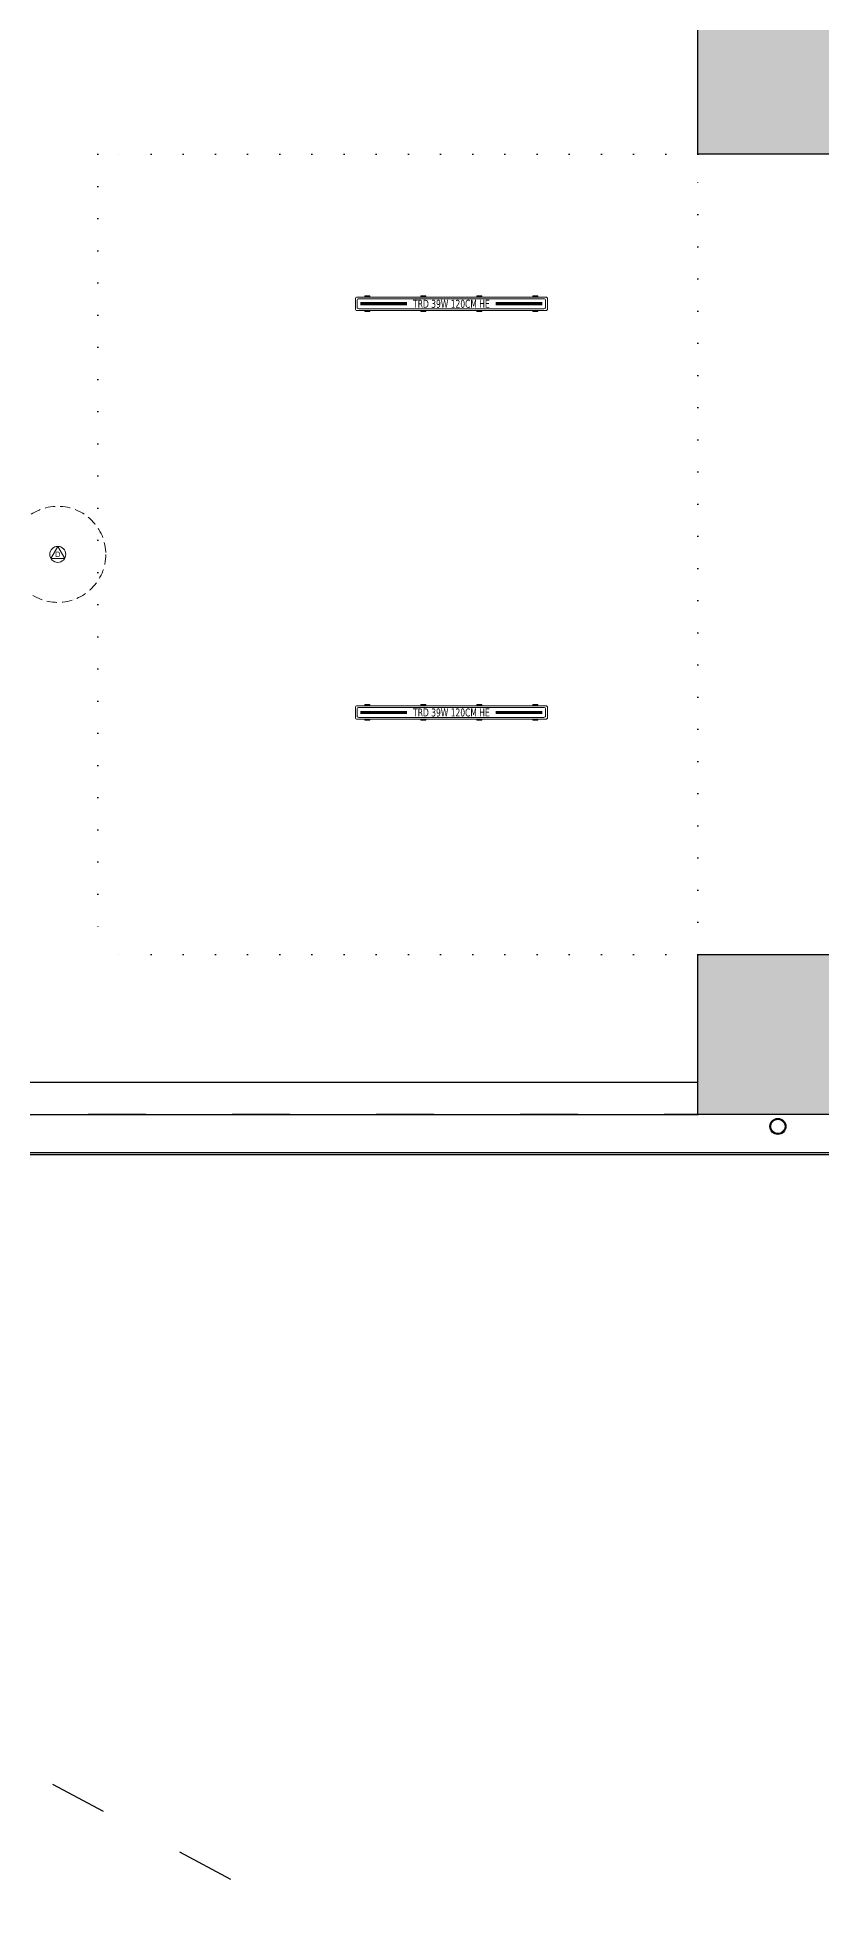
# Model space of a CAD drawing. Header units: centimetres. Extents: x 405564 to 502064, y 46284 to 60634.
# Drawn here: x 421037 to 421527, y 53944 to 55106 of the extents above; entities that cross this region are included whole.
import ezdxf
from ezdxf.enums import TextEntityAlignment as Align

# ---------------------------------------------------------------- set-up
doc = ezdxf.new("R2010")
doc.units = ezdxf.units.CM
for name, pattern in [('ACAD_ISO03W100', [30, 12, -18]), ('ACAD_ISO07W100', [3, 0, -3]), ('DOT', [0.25, 0, -0.25]), ('HIDDEN', [9.525, 6.35, -3.175])]:
    doc.linetypes.add(name, pattern=pattern)
doc.layers.get('0').update_dxf_attribs({"color": 8, "lineweight": 9})
doc.layers.add('0-KRCN-AYDINLATMA-130426', color=8, linetype='Continuous', lineweight=9)
doc.layers.add('0-KRCN-MİMARİ-220526', color=8, linetype='Continuous', lineweight=9)
for name, color, linetype in [('AS_DOS_TERAS_UST', 8, 'ACAD_ISO07W100'), ('AS_DUV_CIMENTO ESASLI PANEL CEPHE KAPLAMASI', 8, 'Continuous'), ('AS_DUV_GAZBETON', 8, 'Continuous'), ('AS_TA_BETONARME', 5, 'Continuous'), ('AS_TA_TARAMA', 8, 'Continuous'), ('AS_TES_SUZGEC', 171, 'Continuous'), ('AS_YAZI_EGIM', 8, 'Continuous')]:
    doc.layers.add(name, color=color, linetype=linetype)
doc.styles.add('2', font='arial.ttf', dxfattribs={"width": 0.9, "height": 200})
doc.styles.add('TAHOMA', font='tahoma.ttf')

# ---------------------------------------------------------------- blocks, each defined once
blk = doc.blocks.new('TRD 39W 120CM ELP')
at = {"layer": '0-KRCN-AYDINLATMA-130426'}
h = blk.add_hatch(color=256, dxfattribs=at)
h.dxf.hatch_style = 1
h.paths.add_polyline_path([(-54.3, 4.2), (-51.2, 4.2), (-51.2, 4.9), (-54.3, 4.9)])
h = blk.add_hatch(color=256, dxfattribs=at)
h.dxf.hatch_style = 1
h.paths.add_polyline_path([(-19.3, 4.2), (-16.2, 4.2), (-16.2, 4.9), (-19.3, 4.9)])
h = blk.add_hatch(color=256, dxfattribs=at)
h.dxf.hatch_style = 1
h.paths.add_polyline_path([(15.7, 4.2), (18.8, 4.2), (18.8, 4.9), (15.7, 4.9)])
h = blk.add_hatch(color=256, dxfattribs=at)
h.dxf.hatch_style = 1
h.paths.add_polyline_path([(50.7, 4.2), (53.8, 4.2), (53.8, 4.9), (50.7, 4.9)])
h = blk.add_hatch(color=256, dxfattribs=at)
h.dxf.hatch_style = 1
h.paths.add_polyline_path([(-54.3, -4.2), (-51.2, -4.2), (-51.2, -4.9), (-54.3, -4.9)])
h = blk.add_hatch(color=256, dxfattribs=at)
h.dxf.hatch_style = 1
h.paths.add_polyline_path([(-19.3, -4.2), (-16.2, -4.2), (-16.2, -4.9), (-19.3, -4.9)])
h = blk.add_hatch(color=256, dxfattribs=at)
h.dxf.hatch_style = 1
h.paths.add_polyline_path([(15.7, -4.2), (18.8, -4.2), (18.8, -4.9), (15.7, -4.9)])
h = blk.add_hatch(color=256, dxfattribs=at)
h.dxf.hatch_style = 1
h.paths.add_polyline_path([(50.7, -4.2), (53.8, -4.2), (53.8, -4.9), (50.7, -4.9)])
for points in [[(-59.2, 4.2), (58.8, 4.2, -0.414214), (59.8, 3.2), (59.8, -3.2, -0.414214), (58.8, -4.2), (-59.2, -4.2, -0.414214), (-60.2, -3.2), (-60.2, 3.2, -0.414214)], [(-58.1, 3.1), (57.6, 3.1, -0.414214), (58.6, 2.1), (58.6, -2.1, -0.414214), (57.6, -3.1), (-58.1, -3.1, -0.414214), (-59.1, -2.1), (-59.1, 2.1, -0.414214)]]:
    blk.add_lwpolyline(points, format="xyb", close=True, dxfattribs=at)
at = {"layer": '0-KRCN-AYDINLATMA-130426', "const_width": 2, "elevation": 1}
for points in [[(-57.1, 0), (-28, 0)], [(27.5, 0), (56.6, 0)]]:
    blk.add_lwpolyline(points, dxfattribs=at)
at = {"layer": '0-KRCN-AYDINLATMA-130426'}
for points in [[(-54.3, 4.2), (-51.2, 4.2), (-51.2, 4.9), (-54.3, 4.9)], [(-19.3, 4.2), (-16.2, 4.2), (-16.2, 4.9), (-19.3, 4.9)], [(15.7, 4.2), (18.8, 4.2), (18.8, 4.9), (15.7, 4.9)], [(50.7, 4.2), (53.8, 4.2), (53.8, 4.9), (50.7, 4.9)], [(-54.3, -4.2), (-51.2, -4.2), (-51.2, -4.9), (-54.3, -4.9)], [(-19.3, -4.2), (-16.2, -4.2), (-16.2, -4.9), (-19.3, -4.9)], [(15.7, -4.2), (18.8, -4.2), (18.8, -4.9), (15.7, -4.9)], [(50.7, -4.2), (53.8, -4.2), (53.8, -4.9), (50.7, -4.9)]]:
    blk.add_lwpolyline(points, close=True, dxfattribs=at)
at = {"layer": '0-KRCN-AYDINLATMA-130426', "ltscale": 60, "style": 'TAHOMA', "width": 0.8}
blk.add_text('TRD 39W 120CM HE', height=5, dxfattribs=at).set_placement((-0.2, 0), align=Align.MIDDLE_CENTER)
blk = doc.blocks.new('KD')
at = {"layer": '0-KRCN-AYDINLATMA-130426'}
for p, q in [((0, 5), (-4.3, -2.5)), ((4.3, -2.5), (0, 5)), ((4.3, -2.5), (-4.3, -2.5))]:
    blk.add_line(p, q, dxfattribs=at)
at = {"layer": '0-KRCN-AYDINLATMA-130426', "linetype": 'HIDDEN'}
blk.add_circle((0, 0), 30, dxfattribs=at)
at = {"layer": '0-KRCN-AYDINLATMA-130426'}
blk.add_circle((0, 0), 5, dxfattribs=at)
at = {"layer": '0-KRCN-AYDINLATMA-130426', "style": '2'}
blk.add_text('D', height=3.36, dxfattribs=at).set_placement((0, 0), align=Align.MIDDLE_CENTER)
blk = doc.blocks.new('G$C4A951D59')
at = {"layer": '0-KRCN-AYDINLATMA-130426'}
for name, p in [('TRD 39W 120CM ELP', (15731.9, 7805.1)), ('KD', (15485.7, 7648.5)), ('TRD 39W 120CM ELP', (15731.9, 7549.7))]:
    blk.add_blockref(name, p, dxfattribs=at)
blk = doc.blocks.new('catı yagmur inis tip')
at = {"linetype": 'ByBlock'}
for radius in [5, 4.5]:
    blk.add_circle((0, 0), radius, dxfattribs=at)
blk = doc.blocks.new('A$C6A10209E')
at = {"layer": 'AS_TA_TARAMA'}
h = blk.add_hatch(dxfattribs=at)
h.set_pattern_fill('ANSI33', color=256, scale=2, angle=105)
h.set_pattern_definition([(150, (5135.68, -3851.454), (-6.35, -10.998523), []), (150, (5133.355, -3842.78), (-6.35, -10.998523), [6.35, -3.175])])
h.paths.add_polyline_path([(16785.7, -6101.5), (16885.7, -6101.5), (16885.7, -6201.5), (16785.7, -6201.5)])
h.paths.add_polyline_path([(15885.7, -6101.5), (15985.7, -6101.5), (15985.7, -6201.5), (15885.7, -6201.5)])
h.paths.add_polyline_path([(14985.7, -6101.5), (15085.7, -6101.5), (15085.7, -6201.5), (14985.7, -6201.5)])
h.paths.add_polyline_path([(18485.7, -5501.5), (18585.7, -5501.5), (18585.7, -5601.5), (18485.7, -5601.5)])
h.paths.add_polyline_path([(17685.7, -5501.5), (17785.7, -5501.5), (17785.7, -5601.5), (17685.7, -5601.5)])
h.paths.add_polyline_path([(16785.7, -5501.5), (16885.7, -5501.5), (16885.7, -5601.5), (16785.7, -5601.5)])
h.paths.add_polyline_path([(15885.7, -5501.5), (15985.7, -5501.5), (15985.7, -5601.5), (15885.7, -5601.5)])
h.paths.add_polyline_path([(14985.7, -5501.5), (15085.7, -5501.5), (15085.7, -5601.5), (14985.7, -5601.5)])
h.paths.add_polyline_path([(17685.7, -4501.5), (17785.7, -4501.5), (17785.7, -4601.5), (17685.7, -4601.5)])
h.paths.add_polyline_path([(16785.7, -4501.5), (16885.7, -4501.5), (16885.7, -4601.5), (16785.7, -4601.5)])
h.paths.add_polyline_path([(15885.7, -4501.5), (15985.7, -4501.5), (15985.7, -4601.5), (15885.7, -4601.5)])
h.paths.add_polyline_path([(14985.7, -4501.5), (15085.7, -4501.5), (15085.7, -4601.5), (14985.7, -4601.5)])
h.paths.add_polyline_path([(13440.7, -5171.5), (14160.7, -5171.5), (14160.7, -5601.5), (13620.7, -5601.5), (13620.7, -5551.5), (14110.7, -5551.5), (14110.7, -5221.5), (13440.7, -5221.5)])
h.paths.add_polyline_path([(13285.7, -5171.5), (13285.7, -5221.5), (13235.7, -5221.5), (13235.7, -5551.5), (13285.7, -5551.5), (13285.7, -5601.5), (13185.7, -5601.5), (13185.7, -5171.5)])
h.paths.add_polyline_path([(18925.7, -5036.5), (18975.7, -5036.5), (18975.7, -4501.5), (18535.7, -4501.5), (18535.7, -3851.5), (18925.7, -3851.5), (18925.7, -4351.5), (18975.7, -4351.5), (18975.7, -3801.5), (18485.7, -3801.5), (18485.7, -5036.5), (18535.7, -5036.5), (18535.7, -4551.5), (18925.7, -4551.5)])
at = {"layer": 'AS_DOS_TERAS_UST', "linetype": 'DOT', "ltscale": 80}
for p, q in [((15510.7, -5601.5), (15510.7, -6101.5)), ((15885.7, -5601.5), (15510.7, -5601.5)), ((15885.7, -6101.5), (15885.7, -5601.5)), ((15885.7, -6101.5), (15510.7, -6101.5)), ((15885.7, -6201.5), (15085.7, -6201.5))]:
    blk.add_line(p, q, dxfattribs=at)
at = {"layer": 'AS_DUV_CIMENTO ESASLI PANEL CEPHE KAPLAMASI'}
for points in [[(15040.7, -5991.5), (14960.7, -5991.5), (14960.7, -6226.5), (16910.7, -6226.5), (16910.7, -5626.5), (18590.7, -5626.5), (18590.7, -5546.5), (18605.7, -5546.5)], [(15041.9, -5992.7), (14961.9, -5992.7), (14961.9, -6225.2), (16909.4, -6225.2), (16909.4, -5625.2), (18589.4, -5625.2), (18589.4, -5545.2), (18605.7, -5545.2)]]:
    blk.add_lwpolyline(points, dxfattribs=at)
at = {"layer": 'AS_DUV_GAZBETON'}
blk.add_lwpolyline([(15085.7, -6181.5), (15085.7, -6201.5), (15885.7, -6201.5), (15885.7, -6181.5)], close=True, dxfattribs=at)
at = {"layer": 'AS_TA_BETONARME'}
for points in [[(15885.7, -5501.5), (15985.7, -5501.5), (15985.7, -5601.5), (15885.7, -5601.5)], [(15885.7, -6101.5), (15985.7, -6101.5), (15985.7, -6201.5), (15885.7, -6201.5)]]:
    blk.add_lwpolyline(points, close=True, dxfattribs=at)
at = {"layer": 'AS_YAZI_EGIM', "linetype": 'ACAD_ISO03W100', "ltscale": 3}
blk.add_lwpolyline([(14985.7, -6201.5), (14985.7, -5191.5), (14580.7, -5191.5), (14161.7, -5191.5), (14160.7, -5601.5), (14095.7, -5601.5), (14095.7, -6891.5), (15990.7, -6891.5), (15990.7, -6201.5)], close=True, dxfattribs=at)
blk.add_lwpolyline([(15990.7, -6891.5), (14885.7, -6301.5), (14985.7, -6201.5)], dxfattribs=at)
at = {"layer": 'AS_TES_SUZGEC'}
blk.add_blockref('catı yagmur inis tip', (15935.7, -6209), dxfattribs=at)

msp = doc.modelspace()

# ---------------------------------------------------------------- block references
at = {"layer": '0-KRCN-AYDINLATMA-130426'}
msp.add_blockref('G$C4A951D59', (405564.1, 47134), dxfattribs=at)

# ---------------------------------------------------------------- next in the draw order: block references
at = {"layer": '0-KRCN-MİMARİ-220526'}
msp.add_blockref('A$C6A10209E', (405564.1, 60634), dxfattribs=at)

doc.saveas('drawing.dxf')
